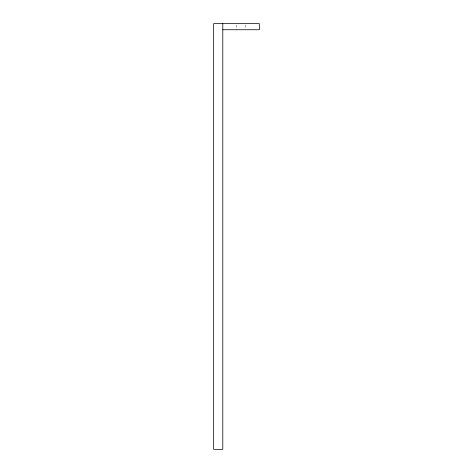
<?xml version="1.0" encoding="UTF-8"?>
<svg xmlns="http://www.w3.org/2000/svg" width="473" height="473" viewBox="0 0 473 473"><rect width="100%" height="100%" fill="white"/><g stroke="black" fill="none" stroke-linecap="round" stroke-linejoin="round"><path stroke-width="0.35" stroke-dasharray="2.37 1.77" d="M245.629 25.004L245.629 29.066M236.512 25.004L236.512 29.74"/><path stroke-width="0.71" d="M222.795 29.74L259.34 29.74L259.34 23.65L213.66 23.65L213.66 449.35L222.795 449.35L222.795 23.65"/></g></svg>
